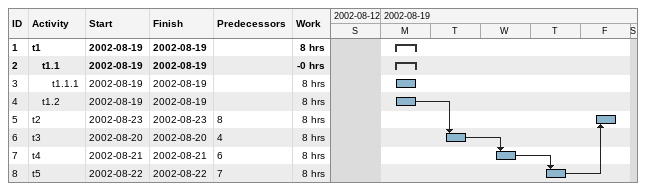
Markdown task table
| ID | Level | Task | Start | Finish | Predecessors | Work (h) |
|---|---|---|---|---|---|---|
| 1 | 1 | **t1** | 2002-08-19 | 2002-08-19 |  | 8 |
| 2 | 2 | **t1.1** | 2002-08-19 | 2002-08-19 |  | -0 |
| 3 | 3 | t1.1.1 | 2002-08-19 | 2002-08-19 |  | 8 |
| 4 | 2 | t1.2 | 2002-08-19 | 2002-08-19 |  | 8 |
| 5 | 1 | t2 | 2002-08-23 | 2002-08-23 | 8 | 8 |
| 6 | 1 | t3 | 2002-08-20 | 2002-08-20 | 4 | 8 |
| 7 | 1 | t4 | 2002-08-21 | 2002-08-21 | 6 | 8 |
| 8 | 1 | t5 | 2002-08-22 | 2002-08-22 | 7 | 8 |
